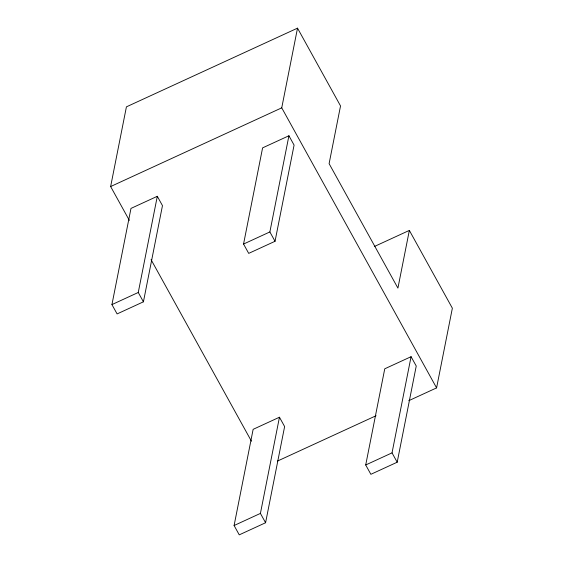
<?xml version="1.0" encoding="UTF-8"?>
<svg xmlns="http://www.w3.org/2000/svg" width="563" height="563" viewBox="0 0 563 563"><rect width="100%" height="100%" fill="white"/><g stroke="black" fill="none" stroke-linecap="round" stroke-linejoin="round"><path stroke-width="0.84" d="M129.356 220.393L110.637 186.543L126.415 106.85L297.517 28.15L340.531 105.943L329.102 163.65L397.921 288.115L409.35 230.408L374.332 246.517M111.938 304.59L130.982 208.409L157.309 196.297L162.468 205.636L143.424 301.817L117.097 313.922L111.938 304.59L138.259 292.478L157.309 196.297M243.554 244.053L262.597 147.872L288.925 135.76L294.083 145.099L275.04 241.281L248.712 253.385L243.554 244.053L269.874 231.942L288.925 135.76M408.731 400.701L436.585 387.893L281.739 107.843L297.517 28.15M234.095 525.518L253.139 429.337L279.459 417.225L284.625 426.564L265.581 522.745L239.254 534.85L234.095 525.518L260.416 513.407L279.459 417.225M365.711 464.975L384.754 368.8L411.074 356.689L416.24 366.027L397.196 462.209L370.869 474.313L365.711 464.975L392.031 452.87L411.074 356.689M436.585 387.893L452.363 308.2L409.35 230.408M110.637 186.543L281.739 107.843M277.418 461.097L376.098 415.712M269.874 231.942L275.04 241.281M392.031 452.87L397.196 462.209M151.053 259.627L251.443 441.202M138.259 292.478L143.424 301.817M260.416 513.407L265.581 522.745"/></g></svg>
